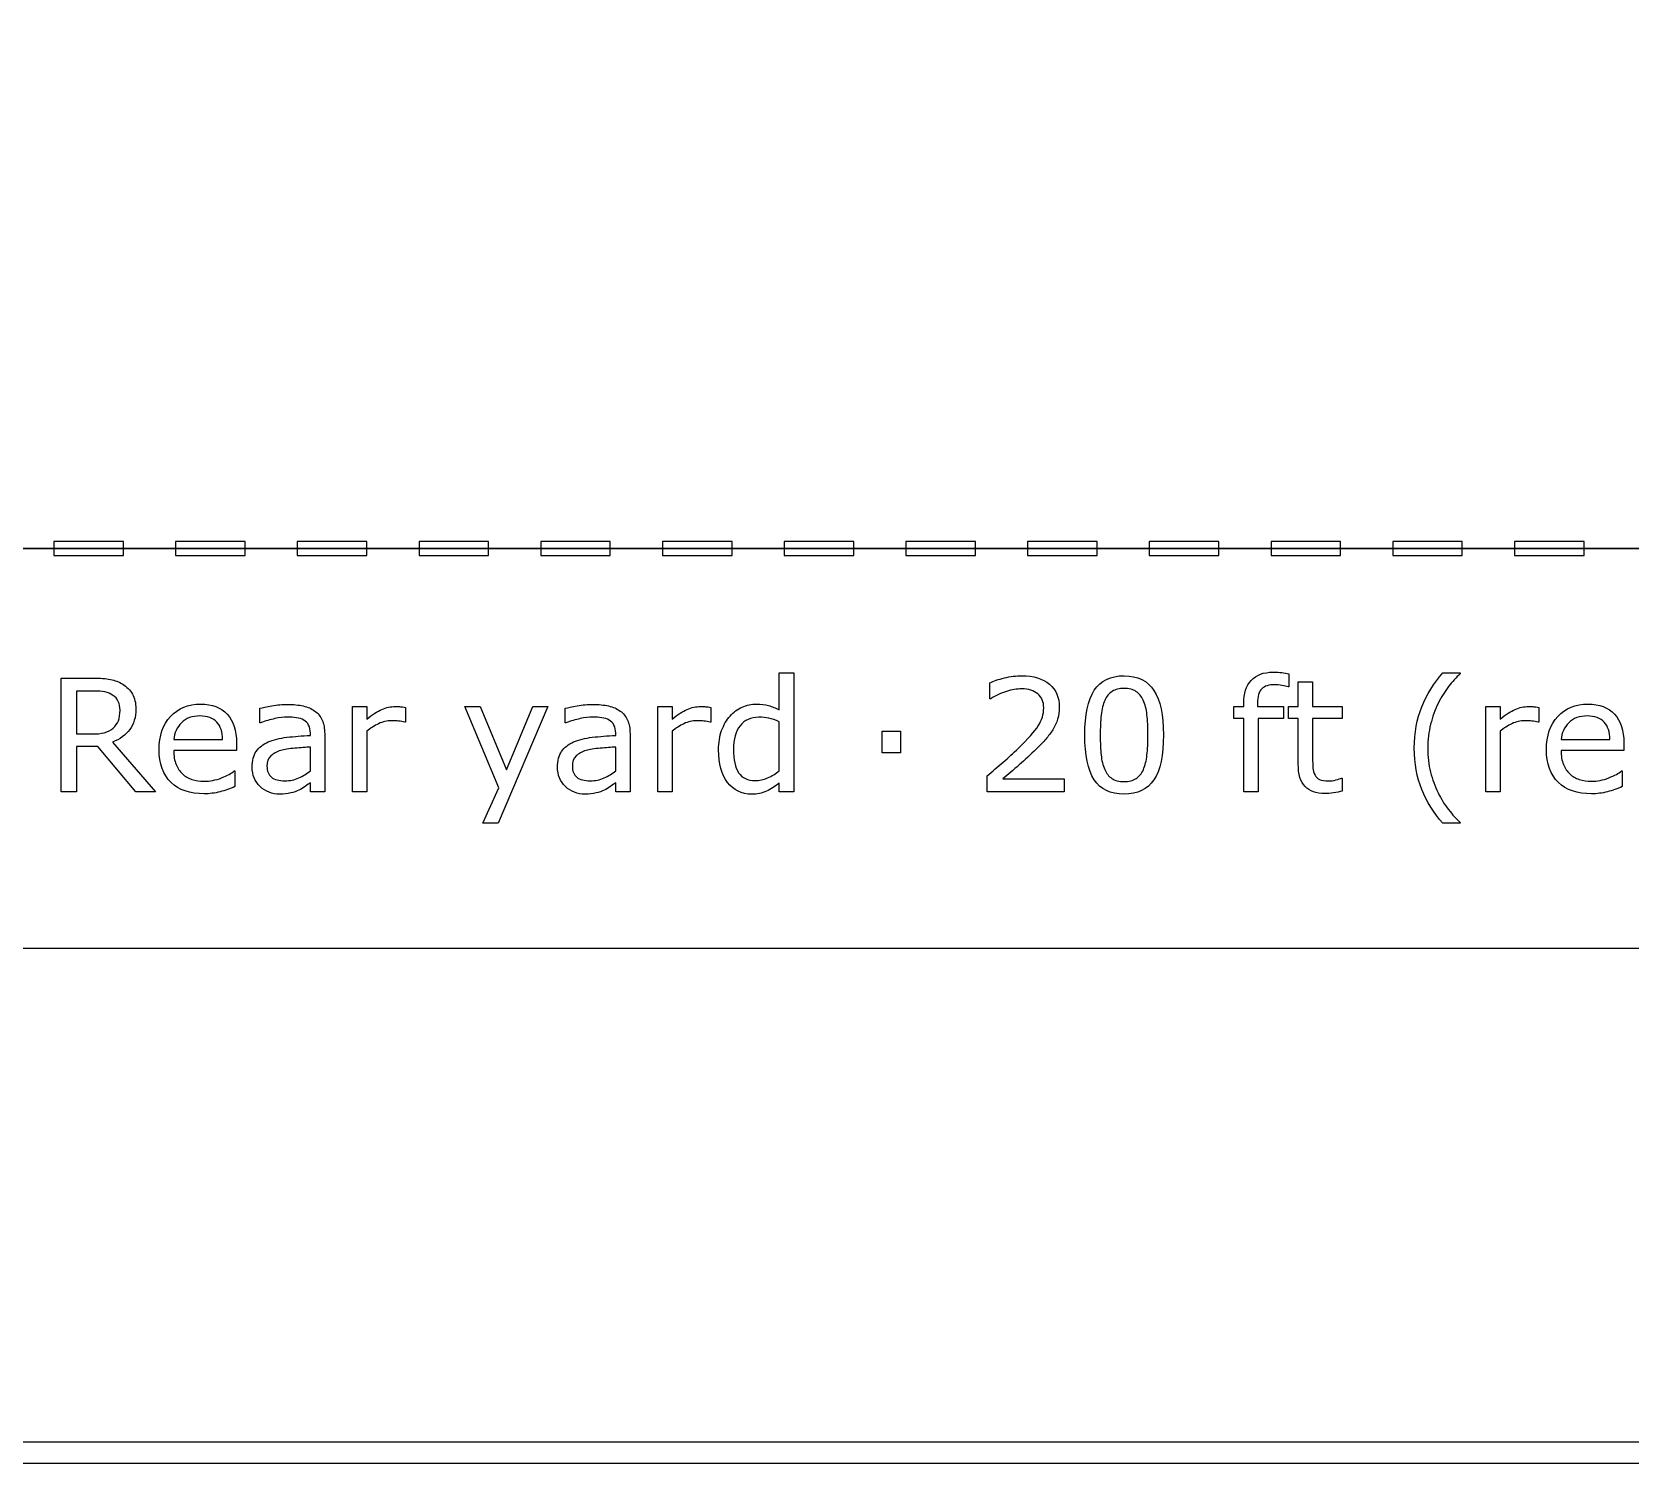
# Model space of a CAD drawing. Extents: x -13 to 750, y 12 to 2314.
# Drawn here: x 100.7 to 192.6, y 711.3 to 793.6 of the extents above; entities that cross this region are included whole.
import ezdxf

# ---------------------------------------------------------------- set-up
doc = ezdxf.new("R2010")
doc.units = 0
doc.layers.get('0').update_dxf_attribs({"linetype": 'CONTINUOUS'})

msp = doc.modelspace()

# ---------------------------------------------------------------- linework, layer by layer
at = {"color": 7}
for points in [[(43.400391, 1163.4896), (43.400391, 711.2904), (268.59961, 711.2904), (268.59961, 1163.4896)], [(44.599609, 1162.2904), (267.40039, 1162.2904), (267.40039, 712.4896), (44.599609, 712.4896)], [(44, 937.89), (268, 937.89), (268, 763.89), (44, 763.89)], [(44, 763.89), (268, 763.89), (268, 740.89), (44, 740.89)], [(102, 764.2904), (102, 763.4896), (106, 763.4896), (106, 764.2904)], [(109, 764.2904), (109, 763.4896), (113, 763.4896), (113, 764.2904)], [(116, 764.2904), (116, 763.4896), (120, 763.4896), (120, 764.2904)], [(123, 764.2904), (123, 763.4896), (127, 763.4896), (127, 764.2904)], [(130, 764.2904), (130, 763.4896), (134, 763.4896), (134, 764.2904)], [(137, 764.2904), (137, 763.4896), (141, 763.4896), (141, 764.2904)], [(144, 764.2904), (144, 763.4896), (148, 763.4896), (148, 764.2904)], [(151, 764.2904), (151, 763.4896), (155, 763.4896), (155, 764.2904)], [(158, 764.2904), (158, 763.4896), (162, 763.4896), (162, 764.2904)], [(165, 764.2904), (165, 763.4896), (169, 763.4896), (169, 764.2904)], [(172, 764.2904), (172, 763.4896), (176, 763.4896), (176, 764.2904)], [(179, 764.2904), (179, 763.4896), (183, 763.4896), (183, 764.2904)], [(186, 764.2904), (186, 763.4896), (190, 763.4896), (190, 764.2904)], [(105.80568, 754.5921)], [(130.41504, 754.7987), (127.5498, 748.0795), (126.6665, 748.0795), (127.58057, 750.1273), (125.625, 754.7987), (126.52148, 754.7987), (128.02881, 751.16), (129.54932, 754.7987)], [(150.68701, 752.1356), (149.63672, 752.1356), (149.63672, 753.3793), (150.68701, 753.3793)], [(165.81299, 753.1639)], [(164.65723, 751.1688)]]:
    msp.add_lwpolyline(points, close=True, dxfattribs=at)
for points in [[(107.84033, 749.89), (106.71094, 749.89), (104.52246, 752.4916), (103.29639, 752.4916), (103.29639, 749.89), (102.42627, 749.89), (102.42627, 756.4335), (104.25879, 756.4335)], [(143.72168, 754.6004), (143.72168, 756.7274), (144.54785, 756.7274), (144.54785, 749.89)], [(173.02445, 756.6838), (173.02441, 755.9281)], [(181.87939, 756.7279), (182.88574, 756.7279), (182.88574, 756.6839)], [(104.32031, 755.6867), (103.29639, 755.6867), (103.29639, 753.217), (104.17529, 753.217)], [(155.87695, 755.2381), (155.83305, 755.2381), (155.83305, 756.161)], [(173.02441, 755.9281), (172.98051, 755.9281)], [(173.56494, 751.4936), (173.56494, 754.104), (173.00684, 754.104), (173.00684, 754.7983), (173.56494, 754.7983), (173.56494, 756.2089), (174.39111, 756.2089), (174.39111, 754.7983), (176.09619, 754.7983), (176.09619, 754.104), (174.39111, 754.104), (174.39111, 751.8671)], [(113.88281, 753.8539), (113.83891, 753.8539), (113.83891, 754.6932)], [(119.99116, 753.3754), (119.99116, 749.89), (119.16499, 749.89), (119.16499, 754.7987), (119.99116, 754.7987), (119.99116, 754.0736)], [(122.22798, 754.7457), (122.22803, 753.8978)], [(131.44336, 753.8539), (131.39936, 753.8539), (131.39936, 754.6932)], [(137.5518, 753.3754), (137.5518, 749.89), (136.72563, 749.89), (136.72563, 754.7987), (137.5518, 754.7987), (137.5518, 754.0736)], [(139.78861, 754.7457), (139.78857, 753.8978)], [(171.22709, 754.9657), (171.22709, 754.7987), (172.71684, 754.7987), (172.71684, 754.1044), (171.25346, 754.1044), (171.25346, 749.89), (170.42729, 749.89), (170.42729, 754.1044), (169.86918, 754.1044), (169.86918, 754.7987), (170.42729, 754.7987), (170.42729, 754.9613)], [(185.17094, 753.3754), (185.17094, 749.89), (184.34477, 749.89), (184.34477, 754.7987), (185.17094, 754.7987), (185.17094, 754.0736)], [(187.40775, 754.7457), (187.40771, 753.8978)], [(122.22803, 753.8978), (122.18403, 753.8978)], [(139.78857, 753.8978), (139.74467, 753.8978)], [(143.72168, 751.0985), (143.72168, 753.9154)], [(187.40771, 753.8978), (187.36381, 753.8978)], [(105.37939, 752.7509), (107.84033, 749.89)], [(108.89063, 752.8915), (111.70313, 752.8915)], [(116.75244, 753.1335), (116.75244, 753.2609)], [(117.57426, 753.2208), (117.57422, 749.89)], [(134.31299, 753.1335), (134.31299, 753.2609)], [(135.13472, 753.2208), (135.13477, 749.89)], [(188.67773, 752.8915), (191.49023, 752.8915)], [(112.50732, 752.2587), (108.89063, 752.2587)], [(112.50728, 752.7069), (112.50732, 752.2587)], [(116.75244, 751.0985), (116.75244, 752.4652)], [(134.31299, 751.0985), (134.31299, 752.4652)], [(192.29443, 752.2587), (188.67773, 752.2587)], [(192.29439, 752.7069), (192.29443, 752.2587)], [(112.3667, 751.0897), (112.4106, 751.0897), (112.4106, 750.1888)], [(116.75244, 751.0984), (116.75244, 751.0985)], [(134.31299, 751.0984), (134.31299, 751.0985)], [(143.72168, 751.0983), (143.72168, 751.0985)], [(192.15381, 751.0897), (192.19771, 751.0897), (192.19771, 750.1888)], [(117.57422, 749.89), (116.75244, 749.89), (116.75244, 750.4129)], [(135.13477, 749.89), (134.31299, 749.89), (134.31299, 750.4129)], [(144.54785, 749.89), (143.72168, 749.89), (143.72168, 750.4042)], [(160.1001, 749.89), (155.67041, 749.89), (155.67041, 750.8085)], [(156.5801, 750.6415), (160.10012, 750.6415), (160.1001, 749.89)], [(176.05227, 750.6762), (176.09617, 750.6762), (176.09619, 749.9339)], [(182.88574, 748.0795), (181.87939, 748.0795)], [(182.88574, 748.1234), (182.88574, 748.0795)]]:
    msp.add_lwpolyline(points, dxfattribs=at)
for points in [[(104.25879, 756.4335), (104.654297, 756.4335), (104.983887, 756.407167), (105.24756, 756.3545)], [(155.83305, 756.161), (156.041057, 756.263533), (156.31791, 756.357267), (156.66361, 756.4422)], [(156.66361, 756.4422), (157.012243, 756.5272), (157.34916, 756.5697), (157.67436, 756.5697)], [(157.67436, 756.5697), (158.345253, 756.5697), (158.87113, 756.4071), (159.25199, 756.0819)], [(161.83594, 755.7303), (162.202147, 756.286967), (162.773433, 756.5653), (163.5498, 756.5653)], [(163.5498, 756.5653), (164.33496, 756.5653), (164.907717, 756.282567), (165.26807, 755.7171)], [(170.86234, 756.3016), (171.15238, 756.615067), (171.571327, 756.7718), (172.11918, 756.7718)], [(172.11918, 756.7718), (172.303753, 756.7718), (172.46928, 756.763133), (172.61576, 756.7458)], [(172.61576, 756.7458), (172.765173, 756.728467), (172.901403, 756.7078), (173.02445, 756.6838)], [(180.6709, 754.7811), (180.958007, 755.484233), (181.360837, 756.133167), (181.87939, 756.7279)], [(182.88574, 756.6839), (182.64844, 756.470033), (182.42139, 756.2225), (182.20459, 755.9413)], [(104.93115, 755.6337), (104.758303, 755.669033), (104.55469, 755.6867), (104.32031, 755.6867)], [(105.37939, 755.4579), (105.253417, 755.542833), (105.104003, 755.601433), (104.93115, 755.6337)], [(105.24756, 756.3545), (105.511233, 756.3045), (105.748537, 756.213667), (105.95947, 756.082)], [(105.95947, 756.082), (106.196777, 755.9326), (106.381347, 755.743633), (106.51318, 755.5151)], [(106.51318, 755.5151), (106.647947, 755.2895), (106.71533, 755.0024), (106.71533, 754.6538)], [(156.78662, 755.6688), (156.476073, 755.575067), (156.17285, 755.4315), (155.87695, 755.2381)], [(157.65234, 755.8094), (157.38574, 755.8094), (157.097167, 755.762533), (156.78662, 755.6688)], [(158.58838, 755.5194), (158.36572, 755.712733), (158.053707, 755.8094), (157.65234, 755.8094)], [(158.92676, 754.724), (158.92676, 755.0638), (158.813967, 755.328933), (158.58838, 755.5194)], [(159.25199, 756.0819), (159.63285, 755.759633), (159.82328, 755.321633), (159.82328, 754.7679)], [(161.28662, 753.1551), (161.28662, 754.318233), (161.469727, 755.176633), (161.83594, 755.7303)], [(162.86426, 755.6688), (162.685547, 755.554533), (162.543457, 755.3817), (162.43799, 755.1503)], [(163.5498, 755.8402), (163.274413, 755.8402), (163.0459, 755.783067), (162.86426, 755.6688)], [(164.23096, 755.6688), (164.05518, 755.783067), (163.828127, 755.8402), (163.5498, 755.8402)], [(164.65283, 755.159), (164.55029, 755.3846), (164.409667, 755.554533), (164.23096, 755.6688)], [(165.26807, 755.7171), (165.63135, 755.154633), (165.81299, 754.303567), (165.81299, 753.1639)], [(170.42729, 754.9613), (170.42729, 755.5443), (170.572307, 755.991067), (170.86234, 756.3016)], [(171.4644, 755.8138), (171.306193, 755.658533), (171.22709, 755.375833), (171.22709, 754.9657)], [(172.23783, 756.0511), (171.883337, 756.0511), (171.625527, 755.972), (171.4644, 755.8138)], [(172.62455, 756.0071), (172.47807, 756.036433), (172.349163, 756.0511), (172.23783, 756.0511)], [(172.98051, 755.9281), (172.88969, 755.954767), (172.771037, 755.9811), (172.62455, 756.0071)], [(182.20459, 755.9413), (181.990723, 755.662967), (181.791503, 755.337767), (181.60693, 754.9657)], [(105.70459, 755.0887), (105.640123, 755.235233), (105.531723, 755.3583), (105.37939, 755.4579)], [(105.80566, 754.5921), (105.80566, 754.779633), (105.77197, 754.945167), (105.70459, 755.0887)], [(105.70898, 753.9813), (105.773447, 754.142433), (105.80568, 754.346033), (105.80568, 754.5921)], [(106.71533, 754.6538), (106.71533, 754.182133), (106.59668, 753.7866), (106.35938, 753.4672)], [(108.70601, 754.2274), (109.145463, 754.699067), (109.722613, 754.9349), (110.43746, 754.9349)], [(110.43746, 754.9349), (111.099567, 754.9349), (111.609333, 754.741533), (111.96676, 754.3548)], [(113.83891, 754.6932), (114.000043, 754.7372), (114.232953, 754.785533), (114.53764, 754.8382)], [(114.53764, 754.8382), (114.842327, 754.890867), (115.14262, 754.9172), (115.43852, 754.9172)], [(115.43852, 754.9172), (115.78422, 754.9172), (116.084513, 754.887867), (116.3394, 754.8292)], [(116.3394, 754.8292), (116.597207, 754.773867), (116.81986, 754.677167), (117.00736, 754.5391)], [(119.99116, 754.0736), (120.319287, 754.337267), (120.60786, 754.5233), (120.85688, 754.6317)], [(120.85688, 754.6317), (121.108833, 754.743033), (121.365183, 754.7987), (121.62593, 754.7987)], [(121.62593, 754.7987), (121.769483, 754.7987), (121.873487, 754.794367), (121.93794, 754.7857)], [(121.93794, 754.7857), (122.002407, 754.779033), (122.099087, 754.7657), (122.22798, 754.7457)], [(131.39936, 754.6932), (131.560493, 754.7372), (131.793403, 754.785533), (132.09809, 754.8382)], [(132.09809, 754.8382), (132.402783, 754.890867), (132.703077, 754.9172), (132.99897, 754.9172)], [(132.99897, 754.9172), (133.344677, 754.9172), (133.64497, 754.887867), (133.89985, 754.8292)], [(133.89985, 754.8292), (134.157663, 754.773867), (134.38032, 754.677167), (134.56782, 754.5391)], [(137.5518, 754.0736), (137.879927, 754.337267), (138.1685, 754.5233), (138.41752, 754.6317)], [(138.41752, 754.6317), (138.669473, 754.743033), (138.92582, 754.7987), (139.18656, 754.7987)], [(139.18656, 754.7987), (139.33012, 754.7987), (139.434127, 754.794367), (139.49858, 754.7857)], [(139.49858, 754.7857), (139.563047, 754.779033), (139.659723, 754.7657), (139.78861, 754.7457)], [(140.88721, 754.2494), (141.08643, 754.472067), (141.317873, 754.641967), (141.58154, 754.7591)], [(141.58154, 754.7591), (141.848147, 754.8763), (142.123537, 754.9349), (142.40771, 754.9349)], [(142.40771, 754.9349), (142.665523, 754.9349), (142.89404, 754.9069), (143.09326, 754.8509)], [(143.09326, 754.8509), (143.29248, 754.798233), (143.501953, 754.714733), (143.72168, 754.6004)], [(158.61475, 753.6825), (158.822757, 754.004767), (158.92676, 754.351933), (158.92676, 754.724)], [(159.82328, 754.7679), (159.82328, 754.5189), (159.791047, 754.286), (159.72658, 754.0692)], [(162.43799, 755.1503), (162.338377, 754.9335), (162.26953, 754.650767), (162.23145, 754.3021)], [(164.86377, 754.3241), (164.828637, 754.652233), (164.758323, 754.930533), (164.65283, 755.159)], [(180.24023, 752.4037), (180.24023, 753.2855), (180.383787, 754.077967), (180.6709, 754.7811)], [(181.60693, 754.9657), (181.43115, 754.605367), (181.287597, 754.2084), (181.17627, 753.7748)], [(185.17094, 754.0736), (185.499067, 754.337267), (185.78764, 754.5233), (186.03666, 754.6317)], [(186.03666, 754.6317), (186.288613, 754.743033), (186.54496, 754.7987), (186.8057, 754.7987)], [(186.8057, 754.7987), (186.94926, 754.7987), (187.053267, 754.794367), (187.11772, 754.7857)], [(187.11772, 754.7857), (187.182187, 754.779033), (187.278863, 754.7657), (187.40775, 754.7457)], [(188.49312, 754.2274), (188.932573, 754.699067), (189.509723, 754.9349), (190.22457, 754.9349)], [(190.22457, 754.9349), (190.886677, 754.9349), (191.396443, 754.741533), (191.75387, 754.3548)], [(105.41895, 753.5594), (105.550783, 753.682467), (105.64746, 753.8231), (105.70898, 753.9813)], [(108.05123, 752.3158), (108.05123, 753.118533), (108.26949, 753.755733), (108.70601, 754.2274)], [(109.33447, 753.8627), (109.07373, 753.6019), (108.925783, 753.278167), (108.89063, 752.8915)], [(110.39355, 754.2538), (109.95117, 754.2538), (109.598143, 754.123433), (109.33447, 753.8627)], [(111.37354, 753.8978), (111.159667, 754.135133), (110.833003, 754.2538), (110.39355, 754.2538)], [(111.70313, 752.8915), (111.700463, 753.3251), (111.5906, 753.660533), (111.37354, 753.8978)], [(111.96676, 754.3548), (112.327107, 753.968133), (112.50728, 753.418833), (112.50728, 752.7069)], [(114.70898, 754.1), (114.44238, 754.044667), (114.16699, 753.962633), (113.88281, 753.8539)], [(115.43408, 754.188), (115.217287, 754.188), (114.975587, 754.158667), (114.70898, 754.1)], [(115.94824, 754.153), (115.78418, 754.176333), (115.612793, 754.188), (115.43408, 754.188)], [(116.37012, 754.0168), (116.252933, 754.084133), (116.112307, 754.129533), (115.94824, 754.153)], [(116.65137, 753.7267), (116.586903, 753.849767), (116.493153, 753.946467), (116.37012, 754.0168)], [(116.75244, 753.2609), (116.75244, 753.448433), (116.71875, 753.6037), (116.65137, 753.7267)], [(117.00736, 754.5391), (117.191933, 754.404367), (117.33256, 754.230067), (117.42924, 754.0162)], [(117.42924, 754.0162), (117.52592, 753.802333), (117.57426, 753.5372), (117.57426, 753.2208)], [(120.67671, 753.8104), (120.439403, 753.699067), (120.210887, 753.554067), (119.99116, 753.3754)], [(121.41499, 753.9818), (121.160103, 753.9818), (120.91401, 753.924667), (120.67671, 753.8104)], [(121.82368, 753.9598), (121.70942, 753.974467), (121.57319, 753.9818), (121.41499, 753.9818)], [(122.18403, 753.8978), (122.060983, 753.927133), (121.940867, 753.9478), (121.82368, 753.9598)], [(132.26953, 754.1), (132.00293, 754.044667), (131.72754, 753.962633), (131.44336, 753.8539)], [(132.99463, 754.188), (132.77783, 754.188), (132.53613, 754.158667), (132.26953, 754.1)], [(133.50879, 754.153), (133.34473, 754.176333), (133.173343, 754.188), (132.99463, 754.188)], [(133.93066, 754.0168), (133.813473, 754.084133), (133.67285, 754.129533), (133.50879, 754.153)], [(134.21191, 753.7267), (134.147443, 753.849767), (134.053693, 753.946467), (133.93066, 754.0168)], [(134.31299, 753.2609), (134.31299, 753.448433), (134.279297, 753.6037), (134.21191, 753.7267)], [(134.56782, 754.5391), (134.752393, 754.404367), (134.89302, 754.230067), (134.9897, 754.0162)], [(134.9897, 754.0162), (135.08638, 753.802333), (135.13472, 753.5372), (135.13472, 753.2208)], [(138.23734, 753.8104), (138.00004, 753.699067), (137.771527, 753.554067), (137.5518, 753.3754)], [(138.97563, 753.9818), (138.720743, 753.9818), (138.474647, 753.924667), (138.23734, 753.8104)], [(139.38432, 753.9598), (139.27006, 753.974467), (139.13383, 753.9818), (138.97563, 753.9818)], [(139.74467, 753.8978), (139.621623, 753.927133), (139.501507, 753.9478), (139.38432, 753.9598)], [(140.40381, 753.4188), (140.523923, 753.744), (140.685057, 754.020867), (140.88721, 754.2494)], [(141.46729, 753.6955), (141.209477, 753.373233), (141.08057, 752.9162), (141.08057, 752.3244)], [(142.54834, 754.1789), (142.085447, 754.1789), (141.725097, 754.017767), (141.46729, 753.6955)], [(143.12402, 754.1219), (142.94824, 754.1599), (142.756347, 754.1789), (142.54834, 754.1789)], [(143.72168, 753.9154), (143.499027, 754.015), (143.299807, 754.083833), (143.12402, 754.1219)], [(157.45898, 752.3861), (158.02148, 752.931033), (158.406737, 753.363167), (158.61475, 753.6825)], [(159.72658, 754.0692), (159.665047, 753.855333), (159.572763, 753.651733), (159.44973, 753.4584)], [(162.23145, 754.3021), (162.196317, 753.9535), (162.17875, 753.571167), (162.17875, 753.1551)], [(164.92087, 753.1639), (164.92087, 753.609233), (164.901837, 753.995967), (164.86377, 754.3241)], [(181.17627, 753.7748), (181.06787, 753.3412), (181.01367, 752.884167), (181.01367, 752.4037)], [(185.85649, 753.8104), (185.619183, 753.699067), (185.390667, 753.554067), (185.17094, 753.3754)], [(186.59477, 753.9818), (186.339883, 753.9818), (186.09379, 753.924667), (185.85649, 753.8104)], [(187.00346, 753.9598), (186.8892, 753.974467), (186.75297, 753.9818), (186.59477, 753.9818)], [(187.36381, 753.8978), (187.240763, 753.927133), (187.120647, 753.9478), (187.00346, 753.9598)], [(187.83834, 752.3158), (187.83834, 753.118533), (188.0566, 753.755733), (188.49312, 754.2274)], [(189.12158, 753.8627), (188.86084, 753.6019), (188.71289, 753.278167), (188.67773, 752.8915)], [(190.18066, 754.2538), (189.73828, 754.2538), (189.385253, 754.123433), (189.12158, 753.8627)], [(191.16064, 753.8978), (190.946773, 754.135133), (190.620113, 754.2538), (190.18066, 754.2538)], [(191.49023, 752.8915), (191.487563, 753.3251), (191.3777, 753.660533), (191.16064, 753.8978)], [(191.75387, 754.3548), (192.114217, 753.968133), (192.29439, 753.418833), (192.29439, 752.7069)], [(104.17529, 753.217), (104.450683, 753.217), (104.69092, 753.240333), (104.896, 753.287)], [(104.896, 753.287), (105.101073, 753.337), (105.27539, 753.4278), (105.41895, 753.5594)], [(106.35938, 753.4672), (106.122073, 753.1508), (105.79541, 752.912033), (105.37939, 752.7509)], [(113.64111, 752.215), (113.802243, 752.446467), (114.03076, 752.6281), (114.32666, 752.7599)], [(114.32666, 752.7599), (114.625487, 752.891767), (114.984373, 752.981133), (115.40332, 753.028)], [(115.40332, 753.028), (115.822267, 753.074667), (116.271973, 753.109833), (116.75244, 753.1335)], [(131.20166, 752.215), (131.362793, 752.446467), (131.59131, 752.6281), (131.88721, 752.7599)], [(131.88721, 752.7599), (132.186037, 752.891767), (132.544923, 752.981133), (132.96387, 753.028)], [(132.96387, 753.028), (133.382817, 753.074667), (133.832523, 753.109833), (134.31299, 753.1335)], [(140.22803, 752.307), (140.22803, 752.723), (140.286623, 753.0936), (140.40381, 753.4188)], [(159.04543, 752.9222), (158.893083, 752.746467), (158.707047, 752.551667), (158.48732, 752.3378)], [(159.44973, 753.4584), (159.33547, 753.276733), (159.200703, 753.098), (159.04543, 752.9222)], [(161.82715, 750.5887), (161.466797, 751.145367), (161.28662, 752.000833), (161.28662, 753.1551)], [(162.17875, 753.1551), (162.17875, 752.6981), (162.19485, 752.3158), (162.22705, 752.0082)], [(164.86377, 752.0038), (164.901837, 752.326067), (164.92087, 752.712767), (164.92087, 753.1639)], [(165.81299, 753.1639), (165.81299, 751.9891), (165.62842, 751.1263), (165.25928, 750.5755)], [(108.73678, 750.4349), (108.279747, 750.8773), (108.05123, 751.504267), (108.05123, 752.3158)], [(108.89063, 752.2587), (108.89063, 751.9569), (108.93604, 751.6932), (109.02686, 751.4676)], [(113.40381, 751.3141), (113.40381, 751.686167), (113.48291, 751.986467), (113.64111, 752.215)], [(114.47607, 751.9553), (114.32959, 751.8147), (114.25635, 751.6199), (114.25635, 751.3709)], [(115.05176, 752.2717), (114.814453, 752.204367), (114.622557, 752.0989), (114.47607, 751.9553)], [(115.86035, 752.3992), (115.52051, 752.369867), (115.25098, 752.327367), (115.05176, 752.2717)], [(116.75244, 752.4652), (116.500487, 752.450533), (116.203123, 752.428533), (115.86035, 752.3992)], [(130.96436, 751.3141), (130.96436, 751.686167), (131.04346, 751.986467), (131.20166, 752.215)], [(132.03662, 751.9553), (131.890133, 751.8147), (131.81689, 751.6199), (131.81689, 751.3709)], [(132.6123, 752.2717), (132.375, 752.204367), (132.183107, 752.0989), (132.03662, 751.9553)], [(133.4209, 752.3992), (133.081053, 752.369867), (132.81152, 752.327367), (132.6123, 752.2717)], [(134.31299, 752.4652), (134.061037, 752.450533), (133.763673, 752.428533), (133.4209, 752.3992)], [(140.74219, 750.4305), (140.399417, 750.8817), (140.22803, 751.5072), (140.22803, 752.307)], [(141.08057, 752.3244), (141.08057, 751.7414), (141.180177, 751.297533), (141.37939, 750.9928)], [(156.59326, 751.5995), (156.903807, 751.863167), (157.19238, 752.125367), (157.45898, 752.3861)], [(158.48732, 752.3378), (158.173847, 752.030133), (157.850117, 751.7313), (157.51613, 751.4413)], [(162.22705, 752.0082), (162.25925, 751.700533), (162.328097, 751.425133), (162.43359, 751.182)], [(164.65723, 751.1688), (164.75977, 751.406133), (164.828617, 751.684467), (164.86377, 752.0038)], [(174.39111, 751.8671), (174.39111, 751.6093), (174.396977, 751.407167), (174.40871, 751.2607)], [(180.6709, 750.0262), (180.383787, 750.729333), (180.24023, 751.521833), (180.24023, 752.4037)], [(181.01367, 752.4037), (181.01367, 751.9027), (181.066403, 751.4442), (181.17187, 751.0282)], [(188.52389, 750.4349), (188.066857, 750.8773), (187.83834, 751.504267), (187.83834, 752.3158)], [(188.67773, 752.2587), (188.67773, 751.9569), (188.72314, 751.6932), (188.81396, 751.4676)], [(109.02686, 751.4676), (109.11768, 751.245), (109.24219, 751.0619), (109.40039, 750.9183)], [(109.40039, 750.9183), (109.552737, 750.7777), (109.732913, 750.672233), (109.94092, 750.6019)], [(111.6416, 750.6942), (111.981447, 750.828933), (112.223147, 750.960767), (112.3667, 751.0897)], [(113.86523, 750.1935), (113.557617, 750.4865), (113.40381, 750.860033), (113.40381, 751.3141)], [(114.25635, 751.3709), (114.25635, 751.089633), (114.34131, 750.8772), (114.51123, 750.7336)], [(116.08447, 750.6897), (116.324703, 750.803967), (116.54736, 750.9402), (116.75244, 751.0984)], [(131.42578, 750.1935), (131.118167, 750.4865), (130.96436, 750.860033), (130.96436, 751.3141)], [(131.81689, 751.3709), (131.81689, 751.089633), (131.901853, 750.8772), (132.07178, 750.7336)], [(133.64502, 750.6897), (133.885253, 750.803967), (134.10791, 750.9402), (134.31299, 751.0984)], [(141.37939, 750.9928), (141.57861, 750.691067), (141.897947, 750.5402), (142.3374, 750.5402)], [(143.04932, 750.694), (143.289553, 750.799467), (143.513673, 750.934233), (143.72168, 751.0983)], [(155.67041, 750.8085), (155.97803, 751.072167), (156.285647, 751.335833), (156.59326, 751.5995)], [(157.51613, 751.4413), (157.18215, 751.154167), (156.87014, 750.887567), (156.5801, 750.6415)], [(162.43359, 751.182), (162.53027, 750.953467), (162.666503, 750.779133), (162.84229, 750.659)], [(164.23535, 750.6503), (164.41699, 750.7645), (164.557617, 750.937333), (164.65723, 751.1688)], [(173.95605, 750.1972), (173.69531, 750.466733), (173.56494, 750.898867), (173.56494, 751.4936)], [(174.40871, 751.2607), (174.420443, 751.117167), (174.46146, 750.9824), (174.53176, 750.8564)], [(181.17187, 751.0282), (181.28027, 750.6122), (181.42529, 750.2167), (181.60693, 749.8417)], [(188.81396, 751.4676), (188.904787, 751.245), (189.0293, 751.0619), (189.1875, 750.9183)], [(189.1875, 750.9183), (189.339847, 750.7777), (189.520023, 750.672233), (189.72803, 750.6019)], [(191.42871, 750.6942), (191.768557, 750.828933), (192.010257, 750.960767), (192.15381, 751.0897)], [(110.644, 749.7757), (109.829547, 749.7757), (109.193807, 749.995433), (108.73678, 750.4349)], [(109.94092, 750.6019), (110.151853, 750.531567), (110.383297, 750.4964), (110.63525, 750.4964)], [(110.63525, 750.4964), (110.969237, 750.4964), (111.304687, 750.562333), (111.6416, 750.6942)], [(112.4106, 750.1888), (112.13228, 750.0716), (111.848103, 749.973467), (111.55807, 749.8944)], [(114.99023, 749.7541), (114.54785, 749.7541), (114.17285, 749.900567), (113.86523, 750.1935)], [(114.51123, 750.7336), (114.68115, 750.593), (114.940427, 750.5227), (115.28906, 750.5227)], [(115.28906, 750.5227), (115.5791, 750.5227), (115.844237, 750.578367), (116.08447, 750.6897)], [(116.09326, 749.9911), (115.955567, 749.9237), (115.797363, 749.868033), (115.61865, 749.8241)], [(116.45361, 750.202), (116.330563, 750.114133), (116.210447, 750.043833), (116.09326, 749.9911)], [(116.75244, 750.4129), (116.6792, 750.3629), (116.57959, 750.2926), (116.45361, 750.202)], [(132.55078, 749.7541), (132.1084, 749.7541), (131.7334, 749.900567), (131.42578, 750.1935)], [(132.07178, 750.7336), (132.2417, 750.593), (132.500977, 750.5227), (132.84961, 750.5227)], [(132.84961, 750.5227), (133.13965, 750.5227), (133.404787, 750.578367), (133.64502, 750.6897)], [(133.65381, 749.9911), (133.516117, 749.9237), (133.357913, 749.868033), (133.1792, 749.8241)], [(134.01416, 750.202), (133.891113, 750.114133), (133.770997, 750.043833), (133.65381, 749.9911)], [(134.31299, 750.4129), (134.239743, 750.3629), (134.140133, 750.2926), (134.01416, 750.202)], [(142.13965, 749.7538), (141.55371, 749.7538), (141.08789, 749.979367), (140.74219, 750.4305)], [(142.3374, 750.5402), (142.571773, 750.5402), (142.80908, 750.591467), (143.04932, 750.694)], [(143.72168, 750.4042), (143.484373, 750.199067), (143.236813, 750.0394), (142.979, 749.9252)], [(163.5498, 749.7538), (162.764647, 749.7538), (162.19043, 750.0321), (161.82715, 750.5887)], [(162.84229, 750.659), (163.020997, 750.538933), (163.256833, 750.4789), (163.5498, 750.4789)], [(163.5498, 750.4789), (163.825193, 750.4789), (164.05371, 750.536033), (164.23535, 750.6503)], [(165.25928, 750.5755), (164.893067, 750.0277), (164.32324, 749.7538), (163.5498, 749.7538)], [(175.09863, 749.7929), (174.597657, 749.7929), (174.216797, 749.927667), (173.95605, 750.1972)], [(174.53176, 750.8564), (174.596227, 750.7392), (174.684117, 750.652767), (174.79543, 750.5971)], [(174.79543, 750.5971), (174.90969, 750.544433), (175.08254, 750.5181), (175.31398, 750.5181)], [(175.31398, 750.5181), (175.448747, 750.5181), (175.589373, 750.5371), (175.73586, 750.5751)], [(175.73586, 750.5751), (175.882347, 750.616433), (175.987817, 750.650133), (176.05227, 750.6762)], [(181.87939, 748.0795), (181.360837, 748.674167), (180.958007, 749.323067), (180.6709, 750.0262)], [(190.43111, 749.7757), (189.616657, 749.7757), (188.980917, 749.995433), (188.52389, 750.4349)], [(189.72803, 750.6019), (189.938963, 750.531567), (190.170407, 750.4964), (190.42236, 750.4964)], [(190.42236, 750.4964), (190.756347, 750.4964), (191.091797, 750.562333), (191.42871, 750.6942)], [(192.19771, 750.1888), (191.91939, 750.0716), (191.63521, 749.973467), (191.34517, 749.8944)], [(111.55807, 749.8944), (111.26803, 749.815267), (110.96334, 749.7757), (110.644, 749.7757)], [(115.61865, 749.8241), (115.439943, 749.777433), (115.23047, 749.7541), (114.99023, 749.7541)], [(133.1792, 749.8241), (133.000487, 749.777433), (132.791013, 749.7541), (132.55078, 749.7541)], [(142.979, 749.9252), (142.721193, 749.810933), (142.44141, 749.7538), (142.13965, 749.7538)], [(175.58643, 749.8329), (175.404783, 749.806233), (175.242183, 749.7929), (175.09863, 749.7929)], [(176.09619, 749.9339), (175.940917, 749.893233), (175.770997, 749.859567), (175.58643, 749.8329)], [(181.60693, 749.8417), (181.782717, 749.4813), (181.9834, 749.1561), (182.20898, 748.8661)], [(191.34517, 749.8944), (191.055137, 749.815267), (190.75045, 749.7757), (190.43111, 749.7757)], [(182.20898, 748.8661), (182.434567, 748.5731), (182.660153, 748.325533), (182.88574, 748.1234)]]:
    msp.add_open_spline(points, degree=3, dxfattribs=at)

doc.saveas('drawing.dxf')
